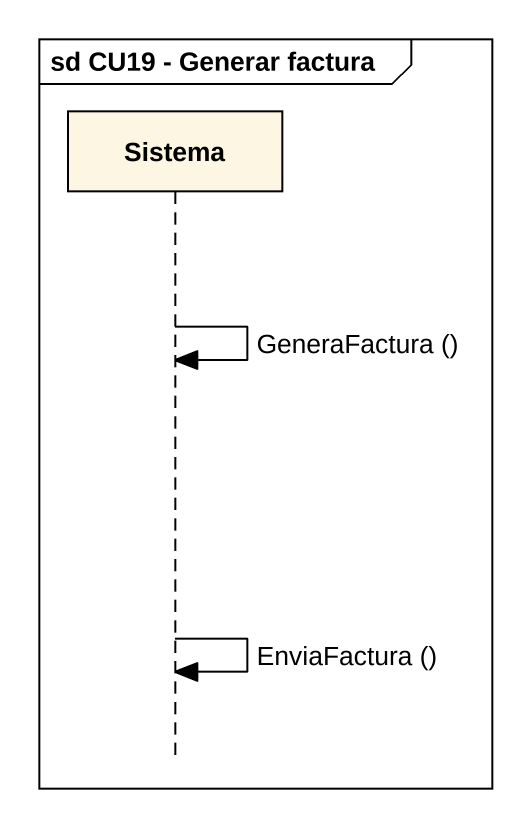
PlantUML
@startuml
mainframe sd CU19 - Generar factura
hide footbox
participant Sistema

Sistema -> Sistema : GeneraFactura ()
Sistema -> Sistema : EnviaFactura ()
@enduml
